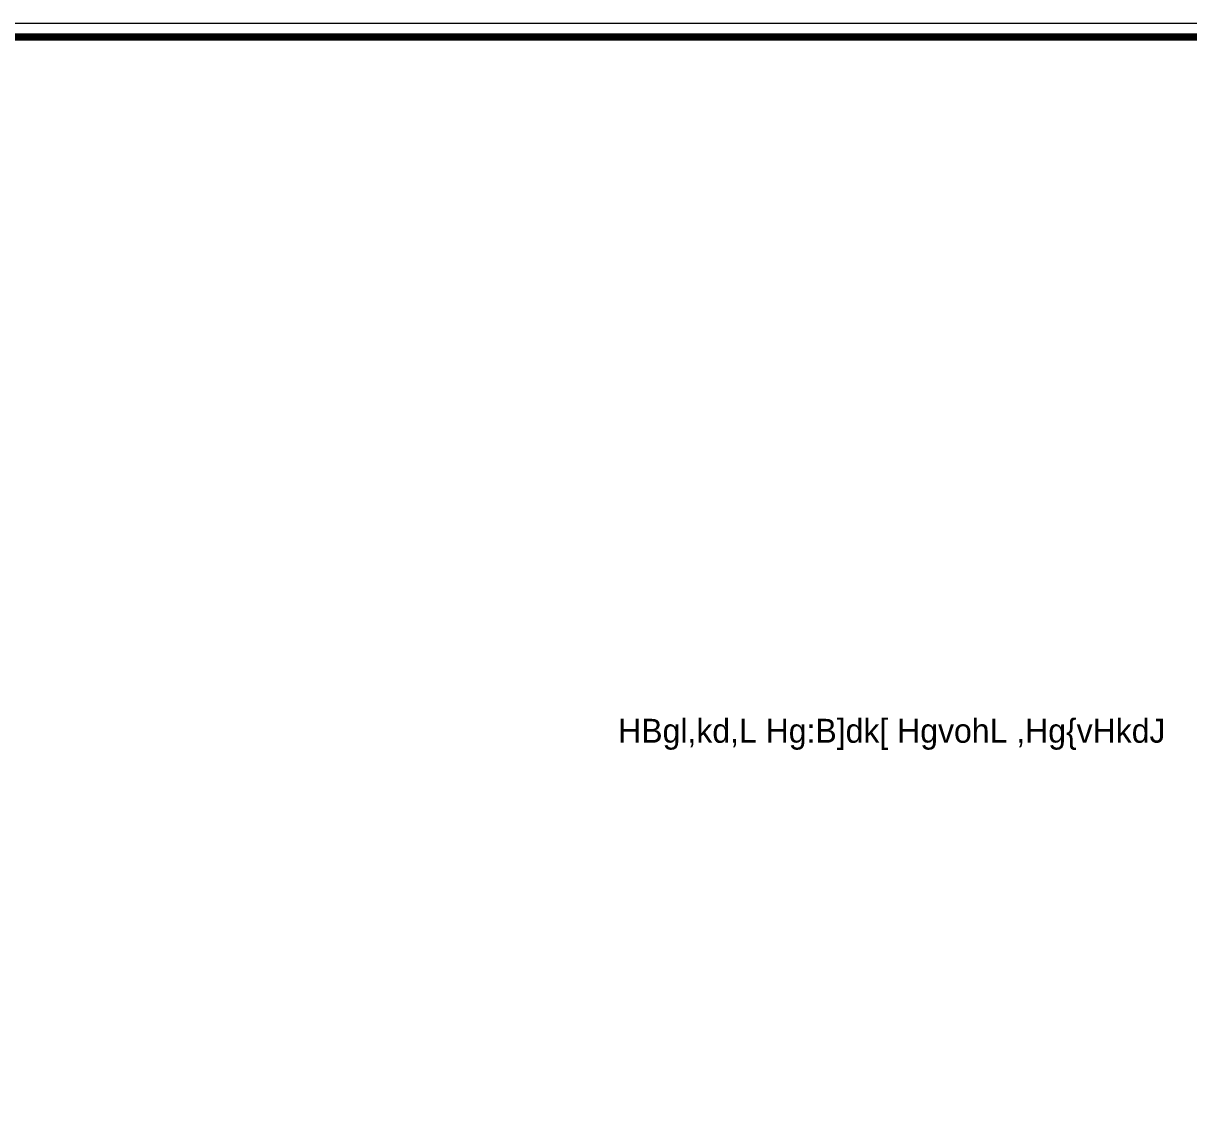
# Model space of a CAD drawing. Header units: metres. Extents: x -434 to 683, y -422 to -228.
# Drawn here: x -262.67 to -252.96, y -289.2 to -280.05 of the extents above; entities that cross this region are included whole.
import ezdxf
from ezdxf.enums import TextEntityAlignment as Align

# ---------------------------------------------------------------- set-up
doc = ezdxf.new("R2010")
doc.units = ezdxf.units.M
doc.header["$MEASUREMENT"] = 0
doc.layers.add('A-TXT', color=3, linetype='Continuous', lineweight=13)
doc.layers.add('frame', color=12, linetype='Continuous', lineweight=9)
doc.layers.add('LOGO', color=7, linetype='Continuous')
doc.styles.add('arabic', font='xarb.shx')

# ---------------------------------------------------------------- blocks, each defined once
blk = doc.blocks.new('A$C7E5B4212')
at = {"layer": 'LOGO', "const_width": 0.05}
blk.add_lwpolyline([(0.8319, 0.8319), (41.132, 0.8319), (41.132, 29.3819), (0.8319, 29.3819)], close=True, dxfattribs=at)
blk = doc.blocks.new('vbnvbnvb')
at = {"layer": 'LOGO', "color": 240, "lineweight": -2}
blk.add_line((47.142, 28.037), (-5.152, 28.037), dxfattribs=at)
at = {"layer": 'LOGO', "xscale": 1.291447376312877, "yscale": 1.291447376312877, "zscale": 1.291447376312877}
blk.add_blockref('A$C7E5B4212', (-6.098, -10.028), dxfattribs=at)

msp = doc.modelspace()

# ---------------------------------------------------------------- block references
at = {"layer": 'frame', "color": 0, "xscale": 0.9446196544972835, "yscale": 0.9446196544972835, "zscale": 0.9446196544972835}
msp.add_blockref('vbnvbnvb', (-271.4385, -306.5396), dxfattribs=at)

# ---------------------------------------------------------------- texts
at = {"layer": 'A-TXT', "color": 7, "style": 'arabic'}
msp.add_text('HBgl,kd,L Hg:B]dk[ HgvohL ,Hg{vHkdJ', height=0.199329, dxfattribs=at).set_placement((-253.1522, -285.8553), align=Align.TOP_RIGHT)

doc.saveas('drawing.dxf')
